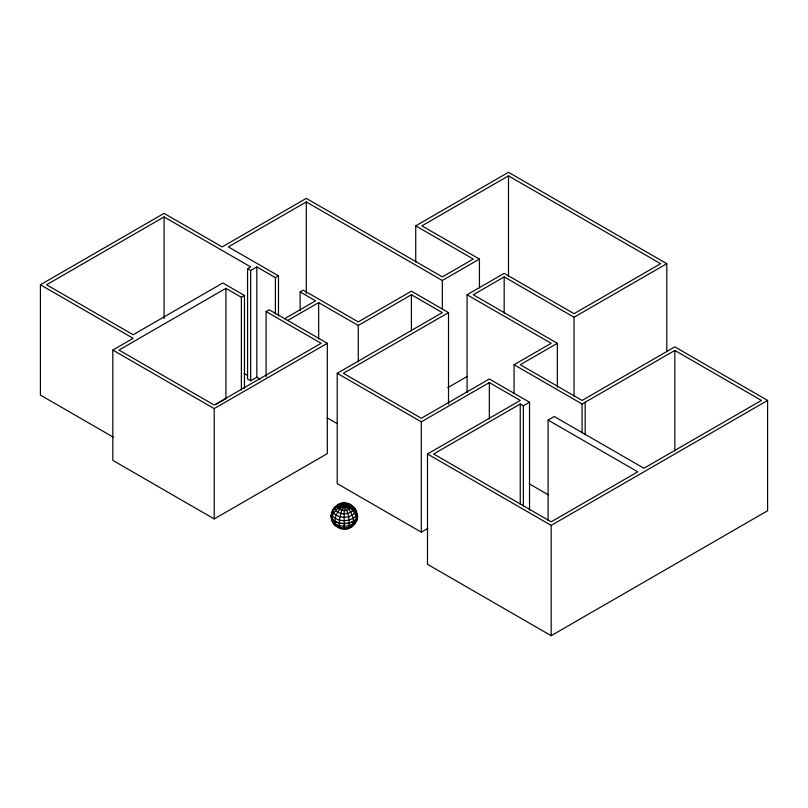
<?xml version="1.0" encoding="UTF-8"?>
<svg xmlns="http://www.w3.org/2000/svg" width="808" height="808" viewBox="0 0 808 808"><rect width="100%" height="100%" fill="white"/><g stroke="black" fill="none" stroke-linecap="round" stroke-linejoin="round"><path stroke-width="1.21" d="M331.967 513.474C336.36 492.123 372.942 514.676 350.248 526.765M331.522 514.08C328.482 526.735 347.349 534.795 354.682 523.907L356.853 518.817M331.664 514.332L331.078 516.039L331.967 518.615M335.623 506.424L331.522 513.272L331.078 516.039L332.482 521.615C338.501 527.664 349.874 527.664 355.894 521.615L357.298 516.039L356.853 514.08M335.229 508.101C339.754 498.667 355.752 503.505 356.853 513.272L355.894 516.07L356.308 518.938L353.46 521.392L349.682 522.857M346.703 528.816C360.307 525.382 350.288 507.202 341.683 503.273L337.633 504.687L333.694 508.181L332.835 510.686L333.694 513.201C339.087 518.625 349.288 518.625 354.682 513.201L355.55 510.686L354.682 508.181C349.561 502.869 340.471 504.929 334.916 508.474L335.623 510.525C340.027 514.949 348.349 514.949 352.753 510.525L353.46 508.474L352.753 506.424M355.985 519.221C352.025 523.534 345.238 524.16 339.734 523.099M356.419 518.615L357.298 516.039L356.712 514.332M339.845 504.636L340.643 503.525L344.188 503.121L347.733 503.525L348.531 504.636M354.156 522.877L355.55 521.392M334.32 508.889L332.482 510.474L331.522 513.272L332.482 516.07L332.078 518.938L334.916 521.392L338.693 522.857M113.514 437.3L40.4 395.082L40.4 284.769L164.075 213.363L222.19 246.915L306.293 198.364L442.329 276.902L473.256 259.055L415.736 225.846L415.736 262.196M260.105 379.124L256.833 377.235L250.652 380.8L247.561 379.023L247.561 268.7L250.652 266.913L164.075 216.928L46.581 284.769L133.158 334.744L222.826 282.982L244.46 295.476L244.46 388.244M479.437 287.89L479.437 259.055L442.329 280.477L306.293 201.929L228.371 246.915L278.477 275.841L278.477 315.958M266.105 376.73L266.105 311.545L269.195 309.757L327.311 343.309L327.311 453.631L214.211 518.928L112.817 460.378L112.817 350.066L133.158 338.32L40.4 284.769M247.561 268.7L250.652 270.488L256.833 266.913L275.387 277.629L278.477 275.841M244.46 295.476L241.37 297.263L225.917 288.335L118.998 350.066L214.211 405.04L321.13 343.309L266.105 311.545M300.121 310.706L300.121 291.9L303.212 290.123L358.237 321.887L411.413 291.183L448.521 312.605L448.521 404.121M415.736 225.846L508.495 172.296L666.792 263.691L666.792 351.44M467.064 392.536L467.064 294.758L504.172 273.336L574.044 313.676L660.611 263.691L508.495 175.861L421.917 225.846L479.437 259.055M284.658 318.685L315.575 300.829L300.121 291.9M287.749 320.463L318.665 302.616L358.237 325.462L411.413 294.758L442.329 312.605L337.209 373.296L337.209 483.618L421.311 532.169L427.786 528.432M216.089 404.323L225.917 398.657L225.917 288.335M112.817 350.066L214.211 408.606L327.311 343.309M666.792 263.691L574.044 317.241L504.172 276.902L473.256 294.758L557.348 343.309L557.348 387.184M448.521 312.605L343.39 373.296L421.311 418.281L489.335 379.013L529.523 402.212L529.523 510.03M447.794 387.648L467.428 376.306M514.07 393.567L514.07 364.731L551.167 343.309L467.064 294.758M337.209 373.296L421.311 421.857L489.335 382.578L520.251 400.435L427.493 453.985L427.493 564.307L551.167 635.704L767.6 510.747L767.6 400.435L674.842 346.874L582.083 400.435L520.251 364.731L557.348 343.309M529.523 402.212L523.342 405.788L520.251 404L433.674 453.985L551.167 521.817L637.744 471.832L548.077 420.069L548.077 520.362M548.077 420.069L554.258 416.494L643.925 468.266L761.419 400.435L674.842 350.45L582.083 404L514.07 364.731M427.493 453.985L551.167 525.392L767.6 400.435M352.217 526.028C346.4 528.836 338.39 528.796 333.694 523.907L332.835 521.392L334.219 522.877M348.642 523.099C343.147 524.16 336.36 523.534 332.391 519.221M341.683 528.816C328.068 525.382 338.087 507.202 346.703 503.273L350.743 504.687L352.217 506.05L353.147 508.101L355.894 510.474L356.419 513.474M335.623 525.665L338.128 526.765M529.179 483.78L548.612 495.001M327.22 417.877L336.845 423.432M244.157 373.488L247.399 375.356M331.522 518.817L332.391 520.534M674.842 350.45L674.842 450.743M585.174 402.212L585.174 434.815M582.083 404L582.083 432.836M574.044 317.241L574.044 396.223M551.167 525.392L551.167 635.704M523.342 405.788L523.342 506.081M520.251 404L520.251 504.293M508.495 175.861L508.495 276.154M504.172 276.902L504.172 313.262M489.335 382.578L489.335 418.938M442.329 280.477L442.329 309.302M421.311 421.857L421.311 532.169M411.413 294.758L411.413 331.108M358.237 325.462L358.237 361.812M344.188 502.99L344.188 529.099M318.665 302.616L318.665 338.966M306.293 201.929L306.293 293.445M275.387 277.629L275.387 313.979M256.833 266.913L256.833 377.235M250.652 270.488L250.652 380.8M241.37 297.263L241.37 390.032M214.211 408.606L214.211 518.928M164.075 216.928L164.075 318.473M339.34 520.029L339.34 525.574L340.643 528.563L347.733 528.563C351.268 521.251 347.844 512.07 344.188 505.333L339.552 504.091L338.128 505.323L338.128 508.222C341.249 511.353 347.137 511.353 350.248 508.222L350.248 505.323L348.824 504.091C341.946 505.03 334.643 509.01 332.482 516.07C338.501 522.12 349.874 522.12 355.894 516.07C354.207 510.747 349.521 506.747 344.188 505.333L341.683 510.272L339.34 520.029M341.057 504.95L341.057 506.454L342.895 507.515L346.592 507.091L347.581 505.697L345.491 503.889L342.895 503.889L341.057 504.95"/></g></svg>
